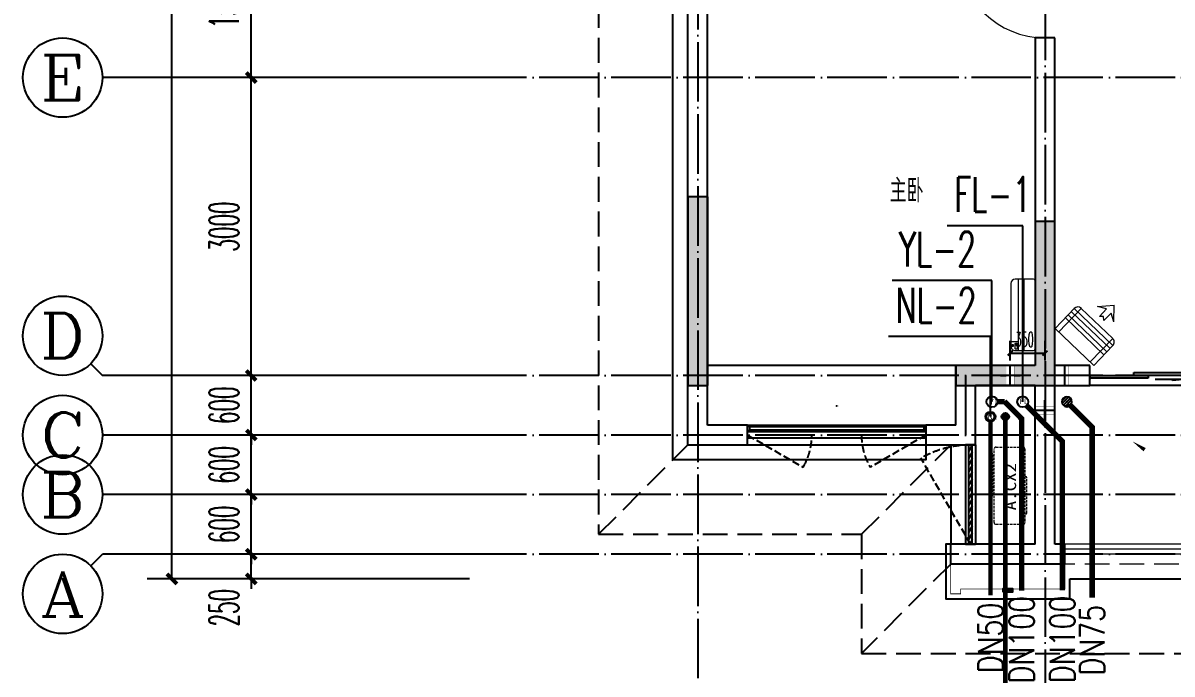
# Model space of a CAD drawing. Extents: x 27938 to 1507990, y 110129 to 923079.
# Drawn here: x 821117 to 832696, y 671450 to 678007 of the extents above; entities that cross this region are included whole.
import ezdxf
from ezdxf.enums import TextEntityAlignment as Align

# ---------------------------------------------------------------- set-up
doc = ezdxf.new("R2010")
doc.units = 0
doc.header["$LTSCALE"] = 1000
doc.header["$MEASUREMENT"] = 0
doc.linetypes.add('DASH', pattern=[0.35, 0.25, -0.1])
doc.linetypes.add('DOTE', pattern=[2.42, 2, -0.2, 0.02, -0.2])
for name, color, linetype in [('3-栏杆1', 135, 'Continuous'), ('3.5方案汇报，与郭总、侯月琴确定户型_t8$0$2020.03.04 -1安徽标准化洋房户型(UA）_t8_t8$0$看线', 154, 'Continuous'), ('AXIS', 3, 'Continuous'), ('AXIS_TEXT', 7, 'Continuous'), ('COLUMN', 9, 'Continuous'), ('DIM_凝结', 150, 'Continuous'), ('DIM_废水', 31, 'Continuous'), ('DIM_雨水', 4, 'Continuous'), ('DOTE', 1, 'Continuous'), ('EQUIP_地漏', 7, 'Continuous'), ('LVTRY', 6, 'Continuous'), ('PIPE-凝结', 150, 'N'), ('PIPE-废水', 31, 'TG_F'), ('PIPE-雨水', 4, 'TG_Y'), ('PUB_HATCH', 8, 'Continuous'), ('PUB_TEXT', 4, 'Continuous'), ('TEXT_凝结', 7, 'Continuous'), ('TEXT_废水', 7, 'Continuous'), ('TEXT_雨水', 7, 'Continuous'), ('VPIPE-凝结', 150, 'N'), ('VPIPE-废水', 31, 'Continuous'), ('VPIPE-雨水', 4, 'Y'), ('WALL', 9, 'Continuous'), ('WINDOW', 4, 'Continuous'), ('WINDOW_TEXT', 7, 'Continuous'), ('卫生间', 6, 'Continuous'), ('机电标识类', 1, 'Continuous'), ('看线', 251, 'Continuous'), ('立面', 73, 'Continuous'), ('铝合金', 144, 'Continuous')]:
    doc.layers.add(name, color=color, linetype=linetype)
for name, color, linetype, lineweight in [('平面-排水沟', 86, 'Continuous', 15), ('平面-栏杆', 135, 'Continuous', 15), ('平面-看线', 45, 'Continuous', 15), ('平面-空调室内机', 176, 'Continuous', 9), ('平面-空调预留孔', 173, 'Continuous', 15), ('空调', 76, 'Continuous', 13)]:
    doc.layers.add(name, color=color, linetype=linetype, lineweight=lineweight)
doc.styles.add('_TCH_AXIS', font='COMPLEX', dxfattribs={"bigfont": 'GBCBIG'})
doc.styles.add('_TCH_DIM_T3', font='SIMPLEX.shx', dxfattribs={"width": 0.494118, "bigfont": 'GBCBIG.shx'})
doc.styles.add('_TCH_WINDOW', font='SIMPLEX.shx', dxfattribs={"width": 0.7, "height": 3.5, "bigfont": 'GBCBIG.shx'})
doc.styles.add('_TWT_PIPEDN', font='SIMPLEX', dxfattribs={"width": 0.8, "height": 3.5, "bigfont": 'HZTXT'})
doc.styles.add('_TWT_SERIAL', font='SIMPLEX', dxfattribs={"width": 0.8, "height": 3.5, "bigfont": 'HZTXT'})
doc.styles.add('COMPLEX', font='COMPLEX')
doc.styles.get("Standard").update_dxf_attribs({"font": 'gbenor.shx', "bigfont": 'gbcbig.shx'})
doc.styles.add('TG_LINETYPE', font='SIMPLEX', dxfattribs={"width": 0.8, "height": 3, "bigfont": 'HZTXT'})
doc.styles.add('黑体', font='simhei.ttf')
doc.linetypes.add('N', pattern='A,3,-0.2,["N",Standard,S=0.25,R=0,X=-0.1,Y=-0.115],-0.2', length=3.4)
doc.linetypes.add('TG_F', pattern='A,2,-0.3,["F",TG_LINETYPE,S=0.1,R=0,X=-0.23,Y=-0.15],0', length=2.3)
doc.linetypes.add('TG_Y', pattern='A,2,-0.229,["Y",TG_LINETYPE,S=0.1,R=0,X=-0.229,Y=-0.15],0', length=2.229)
doc.linetypes.add('Y', pattern='A,3,-0.2,["Y",Standard,S=0.25,R=0,X=-0.1,Y=-0.115],-0.2', length=3.4)
doc.dimstyles.new('_TCH_ARCH&&100', dxfattribs={"dimtxt": 297.5, "dimasz": 100, "dimexe": 250, "dimexo": 300, "dimgap": 126.25, "dimtad": 1, "dimdec": 0, "dimzin": 0, "dimdsep": 46, "dimtxsty": '_TCH_DIM_T3', "dimblk": 'ARCHTICK', "dimcen": 0.09, "dimclrt": 4, "dimazin": 2, "dimtfac": 1, "dimtdec": 0, "dimtix": 1, "dimtmove": 2, "dimatfit": 3, "dimfxl": 100, "dimtolj": 1, "dimtzin": 0, "dimarcsym": 0})
doc.dimstyles.new('_TCH_ARCH&&50', dxfattribs={"dimtxt": 148.75, "dimasz": 50, "dimexe": 125, "dimexo": 150, "dimgap": 63.125, "dimtad": 1, "dimdec": 0, "dimzin": 0, "dimdsep": 46, "dimtxsty": '_TCH_DIM_T3', "dimblk": 'ARCHTICK', "dimcen": 0.09, "dimclrt": 4, "dimazin": 2, "dimtfac": 1, "dimtdec": 0, "dimtix": 1, "dimtmove": 2, "dimatfit": 3, "dimfxl": 100, "dimtolj": 1, "dimtzin": 0, "dimarcsym": 0})

# ---------------------------------------------------------------- blocks, each defined once
blk = doc.blocks.new('A$C148B7D8E')
at = {"layer": '卫生间', "color": 159, "linetype": 'DASH', "true_color": 0x22346e}
for p, q in [((-900, -900), (0, 0)), ((1750, -900), (2650, 0)), ((2650, -1200), (1750, -2100))]:
    blk.add_line(p, q, dxfattribs=at)
blk.add_lwpolyline([(9400, 15400), (7700, 15400), (7700, 10800), (7300, 10800), (7300, 10000), (900, 10000), (900, 9000), (-900, 9000), (-900, -900), (1750, -900), (1750, -2100), (23450, -2100), (23450, -900), (25100, -900)], dxfattribs=at)
blk = doc.blocks.new('GFDGFSDFGD')
at = {"layer": 'PUB_HATCH'}
for points in [[(420517, 367424), (420517, 365524), (420717, 365524), (420717, 367424)], [(423217, 365524), (424217, 365524), (424217, 367174), (424017, 367174), (424017, 365724), (423217, 365724)]]:
    blk.add_hatch(color=256, dxfattribs=at).paths.add_polyline_path(points)
at = {"layer": 'COLUMN', "color": 6}
for p, q in [((420517, 367424), (420517, 365524)), ((420717, 367424), (420517, 367424)), ((420717, 365524), (420717, 367424)), ((424217, 367174), (424017, 367174)), ((424017, 367174), (424017, 365724)), ((424217, 365524), (424217, 367174)), ((424017, 365724), (423217, 365724)), ((423217, 365724), (423217, 365524)), ((420517, 365524), (420717, 365524)), ((423217, 365524), (424217, 365524))]:
    blk.add_line(p, q, dxfattribs=at)
blk = doc.blocks.new('A$C001338C2')
for p, q in [((845, 304), (55, 304)), ((109, 215), (109, 304)), ((0, 249), (0, 22)), ((900, 22), (900, 249)), ((22, 0), (878, 0))]:
    blk.add_line(p, q)
at = {"lineweight": 5}
for p, q in [((900, 215), (0, 215)), ((900, 143), (0, 143))]:
    blk.add_line(p, q, dxfattribs=at)
for points in [[(89, 226), (22, 226, -0.414214), (17, 232), (17, 243, -0.414214), (22, 249), (89, 249, -0.414214), (95, 243), (95, 232, -0.414214)], [(73, 275), (57, 275, -0.414214), (51, 281), (51, 283, -0.414214), (57, 289), (73, 289, -0.414214), (79, 283), (79, 281, -0.414214)]]:
    blk.add_lwpolyline(points, format="xyb", close=True)
for centre, radius, start, end in [((55, 249), 55, 90, 180), ((845, 249), 55, 360, 90), ((22, 22), 22, 180, 270), ((878, 22), 22, 270, 360)]:
    blk.add_arc(centre, radius, start, end)
blk = doc.blocks.new('ferre')
at = {"layer": '平面-空调预留孔', "linetype": 'DASH', "ltscale": 0.1}
for p, q in [((93393, 115403), (93393, 115393)), ((93403, 115383), (93756, 115383)), ((93766, 115393), (93766, 115403))]:
    blk.add_line(p, q, dxfattribs=at)
blk.add_lwpolyline([(94046, 115403), (93306, 115403, -0.414214), (93286, 115423), (93286, 115693, -0.414214), (93306, 115713), (94046, 115713, -0.414214), (94066, 115693), (94066, 115423, -0.414214)], format="xyb", close=True, dxfattribs=at)
blk.add_lwpolyline([(93997, 115743), (93577, 115743), (93577, 115727), (93997, 115727)], close=True, dxfattribs=at)
for centre, start, end in [((93403, 115393), 180, 270), ((93756, 115393), 270, 0)]:
    blk.add_arc(centre, 10, start, end, dxfattribs=at)
at = {"layer": '平面-空调预留孔', "color": 251, "linetype": 'DASH', "ltscale": 0.1, "true_color": 0x636466, "style": '黑体', "width": 1.2}
blk.add_text('A.CX2', height=117, dxfattribs=at).set_placement((93428, 115492))
blk = doc.blocks.new('fergve')
at = {"layer": '平面-空调预留孔', "linetype": 'DASH', "ltscale": 0.1}
blk.add_blockref('ferre', (25670, -60416), dxfattribs=at)
blk = doc.blocks.new('dasdasf1sa2f31as32f')
for p, q in [((-116, 586), (43, 640)), ((-23, 586), (-116, 586)), ((-23, 586), (-73, 493)), ((83, 477), (43, 640)), ((-473, 260), (-339, 504)), ((-270, 524), (-428, 237)), ((115, 208), (-359, 468)), ((135, 245), (-339, 505)), ((-270, 524), (114, 314)), ((-31, 504), (-73, 493)), ((-18, 463), (-31, 504)), ((32, 555), (-18, 463)), ((83, 477), (32, 555)), ((72, 132), (-401, 392)), ((93, 169), (-381, 428)), ((0, 0), (-473, 260)), ((114, 314), (-44, 26)), ((134, 244), (0, 0))]:
    blk.add_line(p, q)
for centre, start, end in [((-294, 479), 61.2593, 151.2593), ((89, 269), 331.2593, 61.2593)]:
    blk.add_arc(centre, 51.3, start, end)
blk = doc.blocks.new('dongkong')
blk.add_wipeout([(-603756, 210771), (-603756, 210571), (-603836, 210571), (-603836, 210771)])
at = {"layer": '机电标识类', "color": 250, "linetype": 'DASH', "ltscale": 400}
for p, q in [((-603796, 210771), (-603796, 210571)), ((-603896, 210671), (-603696, 210671))]:
    blk.add_line(p, q, dxfattribs=at)
at = {"layer": '空调', "color": 6, "linetype": 'DASH', "const_width": 2}
blk.add_lwpolyline([(-603756, 210771), (-603756, 210571), (-603836, 210571), (-603836, 210771)], close=True, dxfattribs=at)
blk = doc.blocks.new('GDGDRGDGDRGDR')
at = {"layer": '平面-空调室内机', "ltscale": 0.3, "rotation": 90}
blk.add_blockref('dongkong', (634787, 1046278), dxfattribs=at)
at = {"layer": '平面-空调预留孔'}
for name, p, rotation in [('dasdasf1sa2f31as32f', (424607, 442932), 344.9999999966897), ('fergve', (478901, 322375), 90)]:
    blk.add_blockref(name, p, dxfattribs=dict(at, rotation=rotation))
at = {"layer": '平面-空调室内机', "ltscale": 0.3, "rotation": 180}
blk.add_blockref('dongkong', (-179479, 653503), dxfattribs=at)
blk = doc.blocks.new('_ArchTick')
at = {"color": 0, "linetype": 'ByBlock', "const_width": 0.4}
blk.add_lwpolyline([(-0.5, -0.5), (0.5, 0.5)], dxfattribs=at)
blk = doc.blocks.new('*D837')
at = {"layer": 'AXIS', "color": 0, "lineweight": -2}
for p, q in [((823417, 672657), (823417, 672757)), ((825617, 672657), (823167, 672657)), ((823417, 672407), (823417, 672657)), ((825617, 672407), (823167, 672407)), ((823417, 672407), (823417, 672307))]:
    blk.add_line(p, q, dxfattribs=at)
at = {"layer": 'Defpoints', "color": 0}
for p in [(823417, 672657), (825917, 672657), (825917, 672407)]:
    blk.add_point(p, dxfattribs=at)
at = {"layer": 'AXIS', "color": 0, "lineweight": -2, "xscale": 100, "yscale": 100, "zscale": 100}
for p, rotation in [((823417, 672657), 270), ((823417, 672407), 90)]:
    blk.add_blockref('_ArchTick', p, dxfattribs=dict(at, rotation=rotation))
at = {"layer": 'AXIS', "color": 4, "insert": (823142, 672118), "char_height": 297.5, "attachment_point": 5, "rotation": 90, "style": '_TCH_DIM_T3'}
blk.add_mtext('\\A1;250', dxfattribs=at)
blk = doc.blocks.new('*D838')
at = {"layer": 'AXIS', "color": 0, "lineweight": -2}
for p, q in [((825617, 673257), (823167, 673257)), ((823417, 673257), (823417, 673357)), ((823417, 672657), (823417, 673257)), ((825617, 672657), (823167, 672657)), ((823417, 672657), (823417, 672557))]:
    blk.add_line(p, q, dxfattribs=at)
at = {"layer": 'Defpoints', "color": 0}
for p in [(823417, 673257), (825917, 673257), (825917, 672657)]:
    blk.add_point(p, dxfattribs=at)
at = {"layer": 'AXIS', "color": 0, "lineweight": -2, "xscale": 100, "yscale": 100, "zscale": 100}
for p, rotation in [((823417, 673257), 270), ((823417, 672657), 90)]:
    blk.add_blockref('_ArchTick', p, dxfattribs=dict(at, rotation=rotation))
at = {"layer": 'AXIS', "color": 4, "insert": (823142, 672957), "char_height": 297.5, "attachment_point": 5, "rotation": 90, "style": '_TCH_DIM_T3'}
blk.add_mtext('\\A1;600', dxfattribs=at)
blk = doc.blocks.new('*D839')
at = {"layer": 'AXIS', "color": 0, "lineweight": -2}
for p, q in [((823417, 673857), (823417, 673957)), ((825617, 673857), (823167, 673857)), ((823417, 673257), (823417, 673857)), ((825617, 673257), (823167, 673257)), ((823417, 673257), (823417, 673157))]:
    blk.add_line(p, q, dxfattribs=at)
at = {"layer": 'Defpoints', "color": 0}
for p in [(823417, 673857), (825917, 673857), (825917, 673257)]:
    blk.add_point(p, dxfattribs=at)
at = {"layer": 'AXIS', "color": 0, "lineweight": -2, "xscale": 100, "yscale": 100, "zscale": 100}
for p, rotation in [((823417, 673857), 270), ((823417, 673257), 90)]:
    blk.add_blockref('_ArchTick', p, dxfattribs=dict(at, rotation=rotation))
at = {"layer": 'AXIS', "color": 4, "insert": (823142, 673557), "char_height": 297.5, "attachment_point": 5, "rotation": 90, "style": '_TCH_DIM_T3'}
blk.add_mtext('\\A1;600', dxfattribs=at)
blk = doc.blocks.new('*D840')
at = {"layer": 'AXIS', "color": 0, "lineweight": -2}
for p, q in [((823417, 674457), (823417, 674557)), ((825617, 674457), (823167, 674457)), ((823417, 673857), (823417, 674457)), ((825617, 673857), (823167, 673857)), ((823417, 673857), (823417, 673757))]:
    blk.add_line(p, q, dxfattribs=at)
at = {"layer": 'Defpoints', "color": 0}
for p in [(823417, 674457), (825917, 674457), (825917, 673857)]:
    blk.add_point(p, dxfattribs=at)
at = {"layer": 'AXIS', "color": 0, "lineweight": -2, "xscale": 100, "yscale": 100, "zscale": 100}
for p, rotation in [((823417, 674457), 270), ((823417, 673857), 90)]:
    blk.add_blockref('_ArchTick', p, dxfattribs=dict(at, rotation=rotation))
at = {"layer": 'AXIS', "color": 4, "insert": (823142, 674157), "char_height": 297.5, "attachment_point": 5, "rotation": 90, "style": '_TCH_DIM_T3'}
blk.add_mtext('\\A1;600', dxfattribs=at)
blk = doc.blocks.new('*D841')
at = {"layer": 'AXIS', "color": 0, "lineweight": -2}
for p, q in [((825617, 677457), (823167, 677457)), ((823417, 674457), (823417, 677457)), ((825617, 674457), (823167, 674457))]:
    blk.add_line(p, q, dxfattribs=at)
at = {"layer": 'Defpoints', "color": 0}
for p in [(823417, 677457), (825917, 677457), (825917, 674457)]:
    blk.add_point(p, dxfattribs=at)
at = {"layer": 'AXIS', "color": 0, "lineweight": -2, "xscale": 100, "yscale": 100, "zscale": 100}
for p, rotation in [((823417, 677457), 90), ((823417, 674457), 270)]:
    blk.add_blockref('_ArchTick', p, dxfattribs=dict(at, rotation=rotation))
at = {"layer": 'AXIS', "color": 4, "insert": (823142, 675957), "char_height": 297.5, "attachment_point": 5, "rotation": 90, "style": '_TCH_DIM_T3'}
blk.add_mtext('\\A1;3000', dxfattribs=at)
blk = doc.blocks.new('*D842')
at = {"layer": 'AXIS', "color": 0, "lineweight": -2}
for p, q in [((825617, 678957), (823167, 678957)), ((823417, 677457), (823417, 678957)), ((825617, 677457), (823167, 677457))]:
    blk.add_line(p, q, dxfattribs=at)
at = {"layer": 'Defpoints', "color": 0}
for p in [(823417, 678957), (825917, 678957), (825917, 677457)]:
    blk.add_point(p, dxfattribs=at)
at = {"layer": 'AXIS', "color": 0, "lineweight": -2, "xscale": 100, "yscale": 100, "zscale": 100}
for p, rotation in [((823417, 678957), 90), ((823417, 677457), 270)]:
    blk.add_blockref('_ArchTick', p, dxfattribs=dict(at, rotation=rotation))
at = {"layer": 'AXIS', "color": 4, "insert": (823142, 678207), "char_height": 297.5, "attachment_point": 5, "rotation": 90, "style": '_TCH_DIM_T3'}
blk.add_mtext('\\A1;1500', dxfattribs=at)
blk = doc.blocks.new('*D852')
at = {"layer": 'AXIS', "color": 0, "lineweight": -2}
for p, q in [((825617, 688457), (822367, 688457)), ((822617, 672407), (822617, 688457)), ((825617, 672407), (822367, 672407))]:
    blk.add_line(p, q, dxfattribs=at)
at = {"layer": 'Defpoints', "color": 0}
for p in [(822617, 688457), (825917, 688457), (825917, 672407)]:
    blk.add_point(p, dxfattribs=at)
at = {"layer": 'AXIS', "color": 0, "lineweight": -2, "xscale": 100, "yscale": 100, "zscale": 100}
for p, rotation in [((822617, 688457), 90), ((822617, 672407), 270)]:
    blk.add_blockref('_ArchTick', p, dxfattribs=dict(at, rotation=rotation))
at = {"layer": 'AXIS', "color": 4, "insert": (822342, 680432), "char_height": 297.5, "attachment_point": 5, "rotation": 90, "style": '_TCH_DIM_T3'}
blk.add_mtext('\\A1;16050', dxfattribs=at)
blk = doc.blocks.new('*D856')
at = {"layer": 'Defpoints', "color": 0}
for p in [(831417, 674682), (831066, 674457), (831417, 674457)]:
    blk.add_point(p, dxfattribs=at)
at = {"layer": '平面-空调预留孔', "color": 0, "lineweight": -2}
for p, q in [((831066, 674607), (831066, 674807)), ((831417, 674607), (831417, 674807)), ((831066, 674682), (831417, 674682))]:
    blk.add_line(p, q, dxfattribs=at)
at = {"layer": '平面-空调预留孔', "color": 0, "lineweight": -2, "xscale": 50, "yscale": 50, "zscale": 50, "rotation": 180}
blk.add_blockref('_ArchTick', (831066, 674682), dxfattribs=at)
at = {"layer": '平面-空调预留孔', "color": 0, "lineweight": -2, "xscale": 50, "yscale": 50, "zscale": 50}
blk.add_blockref('_ArchTick', (831417, 674682), dxfattribs=at)
at = {"layer": '平面-空调预留孔', "color": 4, "insert": (831210, 674820), "char_height": 148.8, "attachment_point": 5, "style": '_TCH_DIM_T3'}
blk.add_mtext('\\A1;350', dxfattribs=at)
blk = doc.blocks.new('$DorLib2D$00000001')
for p, q in [((0.45, 0.975), (0.5, 0.975)), ((0.45, 0), (0.45, 0.975)), ((0.5, 0), (0.5, 0.975)), ((0.5, 0), (0.45, 0))]:
    blk.add_line(p, q)
at = {"lineweight": 13}
blk.add_arc((0.475, 0), 0.975, 91.4693, 180, dxfattribs=at)
blk = doc.blocks.new('$WINLIB2D$00000001')
at = {"color": 0}
for points in [[(-0.5, 0.5), (-0.5, -0.5)], [(-0.5, 0.5), (0.5, 0.5)], [(0.5, -0.5), (0.5, 0.5)], [(0.5, 0.1667), (-0.5, 0.1667)], [(0.5, -0.1667), (-0.5, -0.1667)], [(-0.5, -0.5), (0.5, -0.5)]]:
    blk.add_lwpolyline(points, dxfattribs=at)
blk = doc.blocks.new('_AXISO')
blk.add_circle((0, 0), 0.5)
at = {"layer": 'AXIS_TEXT', "style": 'COMPLEX', "width": 1.041667}
blk.add_attdef('A', text='', height=0.56, dxfattribs=at).set_placement((-0.25, -0.28), (0.25, -0.28), align=Align.FIT)
blk = doc.blocks.new('$lvtry$00000171')
at = {"color": 0}
for p, q in [((-74, 11), (-11, 74)), ((-70, -27), (27, 70)), ((-53, -53), (53, 53)), ((-27, -70), (70, 27)), ((11, -74), (74, -11))]:
    blk.add_line(p, q, dxfattribs=at)
blk.add_circle((0, 0), 75, dxfattribs=at)
blk.add_point((0, 0), dxfattribs=at)
blk = doc.blocks.new('$TwtSys$00000141')
at = {"color": 1}
for p, q in [((-47, 4), (-5, 46)), ((-47, 4), (-5, 46)), ((-44, -18), (18, 44)), ((-44, -18), (18, 44)), ((-33, -33), (33, 33)), ((-33, -33), (33, 33)), ((-16, -44), (44, 16)), ((-16, -44), (44, 16)), ((6, -46), (46, -6)), ((6, -46), (46, -6))]:
    blk.add_line(p, q, dxfattribs=at)
blk.add_circle((0, 0), 47, dxfattribs=at)
blk.add_circle((0, 0), 47, dxfattribs=at)
blk = doc.blocks.new('$DorLib2D$00000138')
at = {"color": 0, "linetype": 'Continuous'}
for p, q in [((-0.2875, 0), (-0.2875, 0.1538)), ((-0.2875, 0.1538), (0, 0.1538)), ((0, 0.1538), (0, 0)), ((0.2875, 0.1538), (0, 0.1538)), ((0.2875, 0), (0.2875, 0.1538)), ((-0.5, -0.1399), (-0.5, 0)), ((-0.5, 0), (-0.2188, 0)), ((0, 0), (-0.2875, 0)), ((-0.2188, 0), (-0.2188, -0.1399)), ((0, 0), (0.2875, 0)), ((0.2188, 0), (0.2188, -0.1399)), ((0.5, 0), (0.2188, 0)), ((0.5, 0), (0.5, -0.1946)), ((0.5, -0.1399), (0.5, 0)), ((-0.2188, -0.1399), (-0.5, -0.1399)), ((0.2188, -0.1399), (0.5, -0.1399)), ((-0.1857, -0.186), (-0.037, -0.186)), ((-0.037, -0.186), (-0.1019, -0.2583)), ((-0.1019, -0.2583), (-0.1019, -0.186)), ((0.1857, -0.186), (0.037, -0.186)), ((0.037, -0.186), (0.1019, -0.2583)), ((0.1019, -0.2583), (0.1019, -0.186))]:
    blk.add_line(p, q, dxfattribs=at)
blk = doc.blocks.new('$WINLIB2D$00000039')
at = {"color": 0}
for points in [[(-0.5, 0.5), (-0.5, -0.5)], [(0.5, 0.5), (-0.5, 0.5)], [(0.5, -0.5), (0.5, 0.5)], [(-0.5, 0.167), (0.5, 0.167)], [(-0.384, -0.167), (-0.448, 0.167)], [(-0.316, -0.167), (-0.38, 0.167)], [(-0.248, -0.167), (-0.312, 0.167)], [(-0.18, -0.167), (-0.244, 0.167)], [(-0.112, -0.167), (-0.176, 0.167)], [(-0.044, -0.167), (-0.108, 0.167)], [(0.024, -0.167), (-0.04, 0.167)], [(0.092, -0.167), (0.028, 0.167)], [(0.16, -0.167), (0.096, 0.167)], [(0.228, -0.167), (0.164, 0.167)], [(0.296, -0.167), (0.232, 0.167)], [(0.364, -0.167), (0.3, 0.167)], [(0.432, -0.167), (0.368, 0.167)], [(0.5, -0.167), (0.436, 0.167)], [(-0.452, -0.167), (-0.5, 0.084)], [(-0.5, -0.167), (0.5, -0.167)], [(0.5, -0.5), (-0.5, -0.5)]]:
    blk.add_lwpolyline(points, dxfattribs=at)

msp = doc.modelspace()

# ---------------------------------------------------------------- hatches: boundary and pattern name
at = {"layer": 'PIPE-凝结'}
for points in [[(831016.6, 672542.2), (831032.5, 672526.3), (831039.1, 672532.9)], [(831016.6, 672542.2), (831039.1, 672542.2), (831039.1, 672532.9)]]:
    msp.add_hatch(color=256, dxfattribs=at).paths.add_polyline_path(points)
at = {"layer": '立面'}
h = msp.add_hatch(dxfattribs=at)
h.set_pattern_fill('ANSI31', color=8, scale=2)
h.set_pattern_definition([(45, (-57233.731, -123288.2907), (-2.24506403, 2.24506403), [])])
h.paths.add_polyline_path([(830991.6, 672277.2), (831091.6, 672277.2), (831091.6, 672307.2), (830991.6, 672307.2)])

# ---------------------------------------------------------------- linework, layer by layer
at = {"color": 8, "const_width": 8}
msp.add_lwpolyline([(830466.6, 672557.2), (830466.6, 672257.2), (830566.6, 672257.2), (830566.6, 672307.2), (831616.6, 672307.2), (831616.6, 672557.2)], dxfattribs=at)
at = {"layer": '3-栏杆1', "color": 8}
for p, q in [((828436.8, 673939.4), (828416.6, 673957.2)), ((828416.6, 673957.2), (828436.8, 673939.4)), ((830196.3, 673939.4), (830216.6, 673957.2)), ((830216.6, 673957.2), (830196.3, 673939.4)), ((830196.3, 673939.4), (830216.6, 673957.2)), ((830216.6, 673957.2), (830196.3, 673939.4)), ((828416.6, 673890.3), (828436.8, 673910.1)), ((830196.3, 673939.3), (828436.8, 673939.4)), ((828436.8, 673939.4), (828436.8, 673910.1)), ((828436.8, 673910.1), (830196.3, 673910)), ((830196.3, 673939.4), (830196.3, 673910.1)), ((830196.3, 673939.4), (830196.3, 673910.1)), ((830196.3, 673910.1), (830216.6, 673890.3)), ((830216.6, 673890.3), (830196.3, 673910.1)), ((830196.3, 673910.1), (830216.6, 673890.3)), ((830216.6, 673890.3), (830196.3, 673910.1))]:
    msp.add_line(p, q, dxfattribs=at)
at = {"layer": '3.5方案汇报，与郭总、侯月琴确定户型_t8$0$2020.03.04 -1安徽标准化洋房户型(UA）_t8_t8$0$看线', "color": 8, "ltscale": 10}
msp.add_line((830516.6, 674557.2), (828016.6, 674557.2), dxfattribs=at)
at = {"layer": 'AXIS', "color": 8}
for p, q in [((825916.6, 677457.2), (821916.6, 677457.2)), ((821799.4, 674574.3), (821916.6, 674457.2)), ((825916.6, 674457.2), (821916.6, 674457.2)), ((825916.6, 673857.2), (821916.6, 673857.2)), ((825916.6, 673257.2), (821916.6, 673257.2)), ((821799.4, 672540), (821916.6, 672657.2)), ((825916.6, 672657.2), (821916.6, 672657.2))]:
    msp.add_line(p, q, dxfattribs=at)
at = {"layer": 'DIM_废水'}
msp.add_line((831191.6, 675964.8), (830431.7, 675964.8), dxfattribs=at)
at = {"layer": 'DIM_雨水'}
msp.add_line((830881.6, 675414.7), (829874.7, 675414.7), dxfattribs=at)
at = {"layer": 'DOTE', "color": 169, "linetype": 'DOTE', "ltscale": 0.3}
for p, q in [((827916.6, 690157.2), (827916.6, 666975.2)), ((879916.6, 677457.2), (825916.6, 677457.2)), ((830616.6, 674457.2), (830616.6, 673857.2)), ((879916.6, 672657.2), (825916.6, 672657.2))]:
    msp.add_line(p, q, dxfattribs=at)
at = {"layer": 'PIPE-凝结', "ltscale": 0.5, "const_width": 45}
msp.add_lwpolyline([(830866.6, 672392.2), (830866.6, 672241.8)], dxfattribs=at)
at = {"layer": 'WALL', "color": 8}
for p, q in [((827816.6, 673757.2), (827816.6, 678957.2)), ((828016.6, 673957.2), (828016.6, 678857.2)), ((831516.6, 677857.2), (831316.6, 677857.2)), ((830516.6, 673957.2), (830516.6, 674557.2)), ((830716.6, 673757.2), (830716.6, 674357.2)), ((828416.6, 673957.2), (828016.6, 673957.2)), ((828416.6, 673757.2), (828416.6, 673957.2)), ((830516.6, 673957.2), (830216.6, 673957.2)), ((830216.6, 673957.2), (830216.6, 673757.2)), ((830516.6, 673957.2), (830216.6, 673957.2)), ((830216.6, 673957.2), (830216.6, 673757.2)), ((827816.6, 673757.2), (828416.6, 673757.2)), ((830216.6, 673757.2), (830716.6, 673757.2)), ((830216.6, 673757.2), (830716.6, 673757.2)), ((830466.6, 672557.2), (830466.6, 672757.2)), ((831416.6, 672557.2), (830466.6, 672557.2)), ((831616.6, 672557.2), (831416.6, 672557.2))]:
    msp.add_line(p, q, dxfattribs=at)
at = {"layer": 'WINDOW', "color": 8, "linetype": 'DASH', "ltscale": 0.3}
for points in [[(828416.6, 673857.2), (828979.7, 673532.5, 0.1314846), (829066.6, 673857.2)], [(830216.6, 673857.2), (829653.4, 673532.5, -0.1314846), (829566.6, 673857.2)], [(830216.6, 673857.2), (829653.4, 673532.5, -0.1314846), (829566.6, 673857.2)], [(830666.6, 672757.2), (830166.6, 673623.2, -0.1316525), (830666.6, 673757.2)], [(830666.6, 672757.2), (830166.6, 673623.2, -0.1316525), (830666.6, 673757.2)]]:
    msp.add_lwpolyline(points, format="xyb", dxfattribs=at)
at = {"layer": '平面-栏杆', "color": 8}
msp.add_lwpolyline([(836266.6, 672657.2), (831616.6, 672657.2)], dxfattribs=at)
at = {"layer": '平面-看线', "color": 8, "linetype": 'DASH'}
msp.add_lwpolyline([(836266.6, 672557.2), (831616.6, 672557.2)], dxfattribs=at)
at = {"layer": '看线', "color": 8}
msp.add_lwpolyline([(830216.6, 673757.2), (830216.6, 673607.2), (827666.6, 673607.2), (827666.6, 682007.2), (829316.7, 682007.2), (829316.7, 681857.2)], dxfattribs=at)
at = {"layer": '看线', "color": 8, "ltscale": 0.5}
for points in [[(830466.6, 673757.2), (830466.6, 672757.2)], [(831666.6, 672407.2), (836266.6, 672407.2)]]:
    msp.add_lwpolyline(points, dxfattribs=at)
at = {"layer": '立面', "color": 8}
msp.add_lwpolyline([(830991.6, 672277.2), (831091.6, 672277.2), (831091.6, 672307.2), (830991.6, 672307.2)], close=True, dxfattribs=at)
at = {"layer": '铝合金', "color": 8}
msp.add_lwpolyline([(830991.6, 672277.2), (831091.6, 672277.2), (831091.6, 672307.2), (830991.6, 672307.2)], close=True, dxfattribs=at)

# ---------------------------------------------------------------- block references
at = {"color": 8}
for name, p in [('A$C148B7D8E', (827816.6, 673757.2)), ('GFDGFSDFGD', (407300, 308833.4))]:
    msp.add_blockref(name, p, dxfattribs=at)
at = {"layer": 'AXIS', "color": 8}
ref = msp.add_blockref('_AXISO', (821516.6, 677457.2), dxfattribs=dict(at, xscale=800, yscale=800, zscale=800))
ref.add_attrib('A', 'E', dxfattribs={"layer": 'AXIS_TEXT', "color": 8, "ltscale": 0.5, "height": 452.5, "style": '_TCH_AXIS', "width": 1.3125}).set_placement((821290.3, 677230.9), (821742.9, 677230.9), align=Align.FIT)
ref = msp.add_blockref('_AXISO', (821516.6, 674857.2), dxfattribs=dict(at, xscale=800, yscale=800, zscale=800))
ref.add_attrib('A', 'D', dxfattribs={"layer": 'AXIS_TEXT', "color": 8, "ltscale": 0.5, "height": 452.5, "style": '_TCH_AXIS', "width": 1.235294}).set_placement((821290.3, 674630.9), (821742.9, 674630.9), align=Align.FIT)
ref = msp.add_blockref('_AXISO', (821516.6, 673857.2), dxfattribs=dict(at, xscale=800, yscale=800, zscale=800))
ref.add_attrib('A', 'C', dxfattribs={"layer": 'AXIS_TEXT', "color": 8, "ltscale": 0.5, "height": 452.5, "style": '_TCH_AXIS', "width": 1.4}).set_placement((821290.3, 673630.9), (821742.9, 673630.9), align=Align.FIT)
ref = msp.add_blockref('_AXISO', (821516.6, 673257.2), dxfattribs=dict(at, xscale=800, yscale=800, zscale=800))
ref.add_attrib('A', 'B', dxfattribs={"layer": 'AXIS_TEXT', "color": 8, "ltscale": 0.5, "height": 452.5, "style": '_TCH_AXIS', "width": 1.235294}).set_placement((821290.3, 673030.9), (821742.9, 673030.9), align=Align.FIT)
ref = msp.add_blockref('_AXISO', (821516.6, 672257.2), dxfattribs=dict(at, xscale=800, yscale=800, zscale=800))
ref.add_attrib('A', 'A', dxfattribs={"layer": 'AXIS_TEXT', "color": 8, "ltscale": 0.5, "height": 452.5, "style": '_TCH_AXIS', "width": 1.166667}).set_placement((821290.3, 672030.9), (821742.9, 672030.9), align=Align.FIT)
at = {"layer": 'WINDOW', "color": 8}
ref = msp.add_blockref('$DorLib2D$00000001', (831416.6, 678307.2), dxfattribs=dict(at, xscale=900, yscale=900, zscale=900, rotation=90.00000000129845))
ref.add_attrib('A', 'M0922', (831211.6, 678300.3), dxfattribs={"layer": 'WINDOW_TEXT', "color": 8, "ltscale": 0.5, "height": 5.95, "rotation": 90, "style": '_TCH_WINDOW', "width": 0.494118})
ref = msp.add_blockref('$WINLIB2D$00000001', (829316.6, 673857.2), dxfattribs=dict(at, xscale=1800, yscale=-200, zscale=1800, rotation=4.935878894074151e-09))
ref.add_attrib('A', 'TC1817', (829309.2, 674146.7), dxfattribs={"layer": 'WINDOW_TEXT', "color": 8, "ltscale": 0.5, "height": 5.95, "rotation": 0, "style": '_TCH_WINDOW', "width": 0.494118})
at = {"layer": '平面-空调预留孔', "color": 8, "xscale": 0.800000000046565, "yscale": 0.800000000046565, "zscale": 0.800000000046565, "rotation": 90.00000023343017}
msp.add_blockref('A$C001338C2', (831316.5, 674707.2), dxfattribs=at)

# ---------------------------------------------------------------- texts
at = {"layer": 'DIM_凝结', "color": 7, "style": '_TWT_SERIAL', "width": 0.64}
msp.add_text('NL-2', height=350, dxfattribs=at).set_placement((829910.4, 674988.6))
at = {"layer": 'DIM_废水', "color": 7, "style": '_TWT_SERIAL', "width": 0.64}
msp.add_text('FL-1', height=350, dxfattribs=at).set_placement((830501.7, 676104.8))
at = {"layer": 'DIM_雨水', "color": 7, "style": '_TWT_SERIAL', "width": 0.64}
msp.add_text('YL-2', height=350, dxfattribs=at).set_placement((829944.7, 675554.7))
at = {"layer": 'PUB_TEXT', "color": 8}
msp.add_text('主卧', height=236.31, dxfattribs=at).set_placement((829851.8, 676199.7))
at = {"layer": 'TEXT_凝结', "style": '_TWT_PIPEDN', "width": 0.8}
msp.add_text('DN50', height=250, rotation=90, dxfattribs=at).set_placement((830991.6, 671458.4))
at = {"layer": 'TEXT_废水', "style": '_TWT_PIPEDN', "width": 0.8}
for s, p in [('DN100', (831716.6, 671358.1)), ('DN75', (832016.6, 671434.9))]:
    msp.add_text(s, height=250, rotation=90, dxfattribs=at).set_placement(p)
at = {"layer": 'TEXT_雨水', "style": '_TWT_PIPEDN', "width": 0.8}
msp.add_text('DN100', height=250, rotation=90, dxfattribs=at).set_placement((831306.6, 671354.9))

# ---------------------------------------------------------------- dimensions: what is measured, and where the dimension line sits
at = {"layer": 'AXIS', "color": 8}
for p1, p2, distance, picture, middle in [((825916.6, 672407.2), (825916.6, 688457.2), 3300, '*D852', (822341.6, 680432.2)), ((825916.6, 677457.2), (825916.6, 678957.2), 2500, '*D842', (823141.6, 678207.2)), ((825916.6, 674457.2), (825916.6, 677457.2), 2500, '*D841', (823141.6, 675957.2)), ((825916.6, 673857.2), (825916.6, 674457.2), 2500, '*D840', (823141.6, 674157.2)), ((825916.6, 673257.2), (825916.6, 673857.2), 2500, '*D839', (823141.6, 673557.2)), ((825916.6, 672657.2), (825916.6, 673257.2), 2500, '*D838', (823141.6, 672957.2))]:
    dim = msp.add_aligned_dim(p1=p1, p2=p2, distance=distance, dimstyle='_TCH_ARCH&&100', dxfattribs=at)
    dim.commit()
    dim.dimension.update_dxf_attribs({"geometry": picture, "text_midpoint": middle})
dim = msp.add_linear_dim(base=(823416.6, 672657.2), p1=(825916.6, 672407.2), p2=(825916.6, 672657.2), angle=90, dimstyle='_TCH_ARCH&&100', dxfattribs=at)
dim.commit()
dim.dimension.update_dxf_attribs({"geometry": '*D837', "text_midpoint": (823141.6, 672118.2), "dimtype": 129})

# ---------------------------------------------------------------- next in the draw order: block references
at = {"color": 8}
msp.add_blockref('GDGDRGDGDRGDR', (407300, 231625.1), dxfattribs=at)

# ---------------------------------------------------------------- next in the draw order: hatches: boundary and pattern name
at = {"layer": 'PIPE-废水'}
for points in [[(831891.6, 673937.2), (831911, 673956.6), (831919.1, 673948.6)], [(831891.6, 673937.2), (831919.1, 673937.2), (831919.1, 673948.6)], [(831591.6, 673792.2), (831611, 673811.6), (831619.1, 673803.6)], [(831591.6, 673792.2), (831619.1, 673792.2), (831619.1, 673803.6)]]:
    msp.add_hatch(color=256, dxfattribs=at).paths.add_polyline_path(points)
at = {"layer": 'PIPE-雨水'}
for points in [[(831181.6, 674020), (831201, 674039.5), (831209.1, 674031.4)], [(831181.6, 674020), (831209.1, 674020), (831209.1, 674031.4)]]:
    msp.add_hatch(color=256, dxfattribs=at).paths.add_polyline_path(points)

# ---------------------------------------------------------------- next in the draw order: linework, layer by layer
at = {"layer": 'DIM_凝结'}
for p, q in [((830866.6, 674848.6), (829840.4, 674848.6)), ((830866.6, 674042.2), (830866.6, 674848.6))]:
    msp.add_line(p, q, dxfattribs=at)
at = {"layer": 'DIM_废水'}
msp.add_line((831191.6, 674192.2), (831191.6, 675964.8), dxfattribs=at)
at = {"layer": 'DIM_雨水'}
msp.add_line((830881.6, 674192.2), (830881.6, 675414.7), dxfattribs=at)
at = {"layer": 'DOTE', "color": 169, "linetype": 'DOTE', "ltscale": 0.3}
for p, q in [((831416.6, 678957.2), (831416.6, 666975.2)), ((879916.6, 674457.2), (825916.6, 674457.2)), ((879916.6, 673857.2), (825916.6, 673857.2)), ((879916.6, 673257.2), (825916.6, 673257.2))]:
    msp.add_line(p, q, dxfattribs=at)
at = {"layer": 'PIPE-凝结', "ltscale": 0.5, "const_width": 45}
for points in [[(830866.6, 673992.2), (830866.6, 672392.2)], [(831016.6, 670207.2), (831016.6, 674004.6)]]:
    msp.add_lwpolyline(points, dxfattribs=at)
at = {"layer": 'PIPE-废水', "ltscale": 0.5, "const_width": 55}
for points in [[(831230.5, 674153.3), (831591.6, 673792.2)], [(831671.8, 674156.9), (831891.6, 673937.2)], [(831891.6, 672218.2), (831891.6, 673937.2)], [(831591.6, 672293.8), (831591.6, 673792.2)]]:
    msp.add_lwpolyline(points, dxfattribs=at)
at = {"layer": 'PIPE-雨水', "ltscale": 0.5, "const_width": 55}
for points in [[(830936.6, 674192.2), (831009.4, 674192.2)], [(831006.8, 674194.8), (831009.4, 674192.2)], [(831009.4, 674192.2), (831181.6, 674020)], [(831181.6, 672290.6), (831181.6, 674020)]]:
    msp.add_lwpolyline(points, dxfattribs=at)
at = {"layer": 'VPIPE-凝结'}
msp.add_circle((830866.6, 674042.2), 50, dxfattribs=at)
at = {"layer": 'VPIPE-凝结', "color": 8}
msp.add_circle((830866.6, 674042.2), 40, dxfattribs=at)
at = {"layer": 'VPIPE-废水', "color": 8}
msp.add_circle((831191.6, 674192.2), 55, dxfattribs=at)
at = {"layer": 'VPIPE-废水'}
msp.add_circle((831191.6, 674192.2), 55, dxfattribs=at)
at = {"layer": 'VPIPE-雨水', "color": 8}
msp.add_circle((830881.6, 674192.2), 55, dxfattribs=at)
at = {"layer": 'VPIPE-雨水'}
msp.add_circle((830881.6, 674192.2), 55, dxfattribs=at)
at = {"layer": 'WALL', "color": 8}
for p, q in [((831316.6, 677857.2), (831316.6, 674557.2)), ((831516.6, 674557.2), (831516.6, 677857.2)), ((831866.6, 674557.2), (831516.6, 674557.2)), ((831866.6, 674357.2), (831866.6, 674557.2)), ((831316.6, 672757.2), (831316.6, 674357.2)), ((831516.6, 674357.2), (831866.6, 674357.2)), ((831516.6, 672757.2), (831516.6, 674357.2)), ((831316.6, 672757.2), (830466.6, 672757.2)), ((831616.6, 672757.2), (831516.6, 672757.2)), ((831616.6, 672557.2), (831616.6, 672757.2))]:
    msp.add_line(p, q, dxfattribs=at)
at = {"layer": 'WINDOW', "color": 8}
msp.add_line((833966.6, 674357.2), (831866.6, 674357.2), dxfattribs=at)
at = {"layer": '平面-排水沟', "color": 8}
msp.add_lwpolyline([(832651.8, 673550.1, 0, 0, 0), (832296.8, 673793.8, 0, 40, 0), (832420.4, 673708.9, 0, 0, 0)], format="xyseb", dxfattribs=at)
at = {"layer": '平面-栏杆', "color": 8}
msp.add_lwpolyline([(836266.6, 672707.2), (831616.6, 672707.2)], dxfattribs=at)
at = {"layer": '平面-看线', "color": 8}
msp.add_lwpolyline([(836266.6, 672757.2), (831616.6, 672757.2)], dxfattribs=at)
at = {"layer": '看线', "color": 8}
msp.add_lwpolyline([(830466.6, 672757.2), (830416.6, 672757.2), (830416.6, 672207.2), (831666.6, 672207.2), (831666.6, 672407.2)], dxfattribs=at)

# ---------------------------------------------------------------- next in the draw order: block references
at = {"layer": 'EQUIP_地漏', "color": 8, "xscale": -0.8, "yscale": -0.8, "zscale": 0.8, "rotation": 180}
msp.add_blockref('$TwtSys$00000141', (831016.6, 674042.2), dxfattribs=at)
at = {"layer": 'LVTRY', "color": 8, "xscale": -0.6666666667107825, "yscale": 0.6666666667107825, "rotation": 90.00000000602213}
msp.add_blockref('$lvtry$00000171', (831636.6, 674192.2), dxfattribs=at)
at = {"layer": 'WINDOW', "color": 8}
ref = msp.add_blockref('$DorLib2D$00000138', (832916.6, 674457.2), dxfattribs=dict(at, xscale=2100, yscale=-200, zscale=2100, rotation=179.9999999989443))
ref.add_attrib('A', 'TLM2123', (832907.5, 674161.7), dxfattribs={"layer": 'WINDOW_TEXT', "color": 8, "ltscale": 0.5, "height": 5.95, "rotation": 360, "style": '_TCH_WINDOW', "width": 0.494118})
ref = msp.add_blockref('$WINLIB2D$00000039', (830666.6, 673257.2), dxfattribs=dict(at, xscale=-1000, yscale=-100, zscale=-1000, rotation=270))
ref.add_attrib('A', 'BYC1020b', (830856.1, 673246.7), dxfattribs={"layer": 'WINDOW_TEXT', "color": 8, "ltscale": 0.5, "height": 5.95, "rotation": 90, "style": '_TCH_WINDOW', "width": 0.494118})

# ---------------------------------------------------------------- next in the draw order: texts
at = {"layer": 'PUB_TEXT', "color": 8}
for s, p in [('YL', (830851.2, 674164.2)), ('FL', (831161.5, 674168.3)), ('NL', (830838.6, 674014.2))]:
    msp.add_text(s, height=56, dxfattribs=at).set_placement(p)

# ---------------------------------------------------------------- next in the draw order: dimensions: what is measured, and where the dimension line sits
at = {"layer": '平面-空调预留孔', "color": 8}
dim = msp.add_linear_dim(base=(831416.6, 674682), p1=(831066.4, 674457.3), p2=(831416.6, 674457.3), angle=360, dimstyle='_TCH_ARCH&&50', dxfattribs=at)
dim.commit()
dim.dimension.update_dxf_attribs({"geometry": '*D856', "text_midpoint": (831210, 674819.5), "dimtype": 129})

# ---------------------------------------------------------------- next in the draw order: block references
at = {"layer": '平面-空调室内机', "color": 8, "ltscale": 0.3, "xscale": -1, "rotation": 180}
msp.add_blockref('dongkong', (1434862.5, 885128), dxfattribs=at)

# ---------------------------------------------------------------- next in the draw order: block references
at = {"layer": '平面-空调室内机', "color": 8, "ltscale": 0.3, "rotation": 180}
msp.add_blockref('dongkong', (227270.4, 885128), dxfattribs=at)

# ---------------------------------------------------------------- next in the draw order: linework, layer by layer
at = {"layer": 'WALL', "color": 8}
for p, q in [((831316.6, 674557.2), (830516.6, 674557.2)), ((831316.6, 674357.2), (830716.6, 674357.2))]:
    msp.add_line(p, q, dxfattribs=at)

doc.saveas('drawing.dxf')
